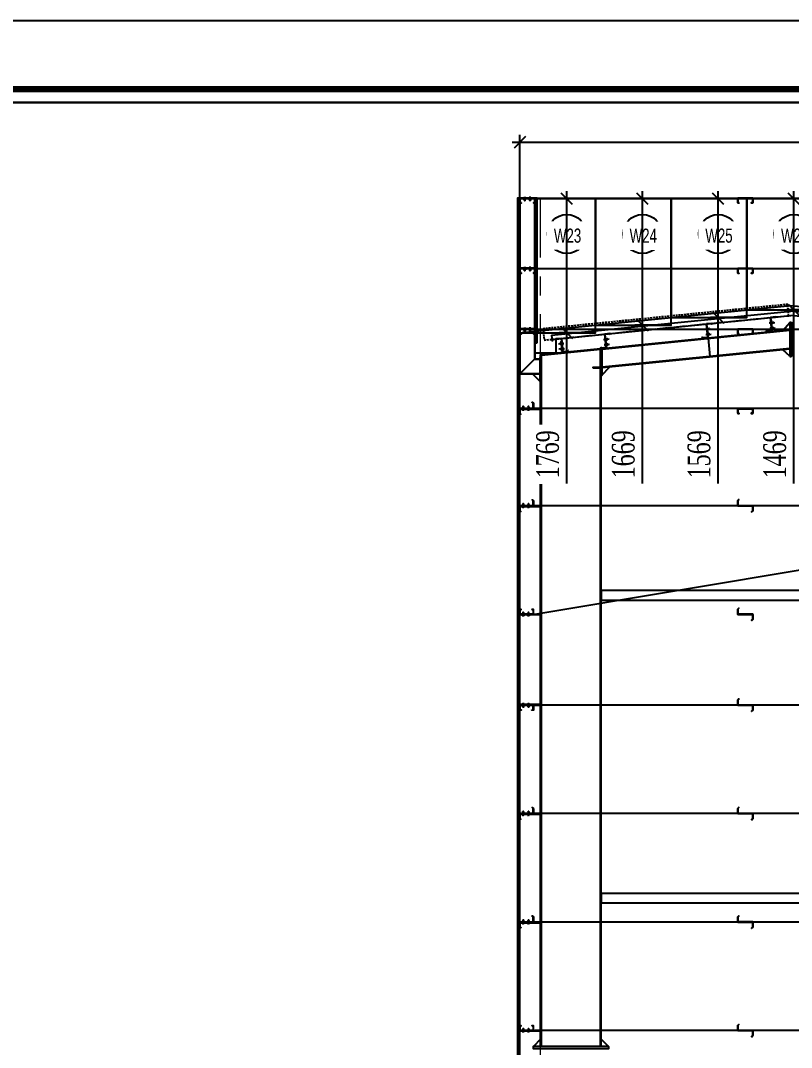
# Model space of a CAD drawing. Header units: inches. Extents: x 315041 to 662841, y -45540 to -35018.
# Drawn here: x 332878.1 to 332980, y -38412.4 to -38276.7 of the extents above; entities that cross this region are included whole.
import ezdxf

# ---------------------------------------------------------------- set-up
doc = ezdxf.new("R2010")
doc.units = ezdxf.units.IN
doc.header["$MEASUREMENT"] = 0
for name, pattern in [('CENTER', [2, 1.25, -0.25, 0.25, -0.25]), ('CENTER2', [28.575, 19.05, -3.175, 3.175, -3.175]), ('HIDDEN', [0.375, 0.25, -0.125])]:
    doc.linetypes.add(name, pattern=pattern)
for name, color, linetype in [('001-TRUC', 252, 'CENTER'), ('2', 2, 'Continuous'), ('251', 251, 'Continuous'), ('2NET-VE', 8, 'Continuous'), ('3', 3, 'Continuous'), ('5', 5, 'Continuous'), ('6', 6, 'Continuous'), ('7', 7, 'Continuous'), ('8', 8, 'Continuous'), ('9', 9, 'Continuous'), ('BAO KHUNG', 31, 'Continuous'), ('DIM', 8, 'Continuous'), ('GIANG', 1, 'Continuous')]:
    doc.layers.add(name, color=color, linetype=linetype)
doc.styles.add('ST1', font='times.ttf', dxfattribs={"width": 0.7})
doc.styles.add('ST1H', font='vnshxh.shx', dxfattribs={"width": 0.7})
doc.dimstyles.new('100', dxfattribs={"dimtxt": 3, "dimasz": 1.5, "dimexe": 1, "dimexo": 0, "dimgap": 1, "dimtad": 1, "dimdec": 0, "dimlfac": 100, "dimzin": 0, "dimdsep": 46, "dimtxsty": 'ST1', "dimblk": 'OBLIQUE', "dimcen": 1, "dimdle": 1, "dimclrd": 8, "dimclre": 8, "dimclrt": 3, "dimadec": 0, "dimazin": 0, "dimtfac": 1, "dimtdec": 0, "dimtix": 1, "dimtmove": 1, "dimatfit": 3, "dimfxl": 0, "dimtfill": 1, "dimtolj": 1, "dimtzin": 0, "dimlwd": -1, "dimlwe": -1, "dimarcsym": 1})

# ---------------------------------------------------------------- blocks, each defined once
blk = doc.blocks.new('A$C75D82031')
at = {"layer": '2', "color": 157, "linetype": 'Continuous'}
blk.add_lwpolyline([(0, 420), (594, 420), (594, 0), (0, 0)], close=True, dxfattribs=at)
at = {"layer": '7', "color": 147, "linetype": 'Continuous'}
blk.add_lwpolyline([(12.33, 57.61), (581.67, 57.61), (581.67, 409.19), (12.33, 409.19)], close=True, dxfattribs=at)
at = {"layer": 'BAO KHUNG', "color": 167, "linetype": 'Continuous', "const_width": 0.871}
blk.add_lwpolyline([(10.59, 9.07), (583.41, 9.07), (583.41, 410.93), (10.59, 410.93)], close=True, dxfattribs=at)
blk = doc.blocks.new('*U235')
at = {"layer": '2NET-VE', "ltscale": 0.5}
for p, q in [((0, 8), (9, 8)), ((23, 7), (23, 7)), ((0, -8), (9, -8)), ((23, -7), (23, -7))]:
    blk.add_line(p, q, dxfattribs=at)
at = {"layer": '7', "linetype": 'Continuous'}
for p, q in [((22, 6), (23, 8)), ((22, -6), (24, 6)), ((23, 8), (24, 6)), ((24, 6), (25, 8)), ((24, -6), (26, 6)), ((25, 8), (26, 6)), ((26, 6), (27, 8)), ((26, -6), (28, 6)), ((27, 8), (28, 6)), ((28, 6), (29, 8)), ((28, -6), (30, 6)), ((29, 8), (30, 6)), ((30, 6), (31, 8)), ((30, -6), (32, 6)), ((30, -6), (32, 6)), ((31, 8), (32, 6)), ((32, 6), (33, 8)), ((32, -6), (34, 6)), ((33, 8), (34, 6)), ((34, 6), (35, 8)), ((34, -6), (35, 6)), ((34, -6), (35, 6)), ((34, -6), (35, 6)), ((35, 8), (35, 6)), ((35, 6), (37, 8)), ((36, -6), (37, 6)), ((37, 8), (37, 6)), ((42, 6), (37, 6)), ((42, 6), (42, -6)), ((22, -6), (23, -8)), ((22, -6), (22, -6)), ((22, -6), (22, -6)), ((23, -8), (24, -6)), ((24, -6), (25, -8)), ((25, -8), (26, -6)), ((26, -6), (27, -8)), ((27, -8), (28, -6)), ((28, -6), (29, -8)), ((29, -8), (30, -6)), ((30, -6), (31, -8)), ((31, -8), (32, -6)), ((32, -6), (33, -8)), ((33, -8), (34, -6)), ((34, -6), (35, -8)), ((35, -8), (36, -6)), ((36, -6), (42, -6))]:
    blk.add_line(p, q, dxfattribs=at)
at = {"layer": '8', "linetype": 'Continuous'}
for p, q in [((-10, 9), (-10, 12)), ((-10, -12), (-10, 12)), ((-1, 15), (-9, 15)), ((-1, 9), (-9, 9)), ((0, 9), (0, 12)), ((0, -12), (0, 12)), ((9, -18), (9, 18)), ((9, 18), (11, 18)), ((11, -18), (11, 18)), ((11, 9), (11, 12)), ((11, -12), (11, 12)), ((12, 15), (21, 15)), ((13, 9), (20, 9)), ((22, 9), (22, 12)), ((22, -12), (22, 12)), ((-10, -9), (-10, -12)), ((-1, -9), (-9, -9)), ((-9, -15), (-1, -15)), ((0, -9), (0, -12)), ((9, -18), (11, -18)), ((11, -9), (11, -12)), ((21, -15), (12, -15)), ((13, -9), (20, -9)), ((22, -9), (22, -12))]:
    blk.add_line(p, q, dxfattribs=at)
at = {"layer": '8', "ltscale": 10}
blk.add_line((-33, 0), (65, 0), dxfattribs=at)
at = {"layer": '8', "linetype": 'Continuous'}
for centre, radius, start, end in [((-5, 12), 5.58, 146.602, 180), ((-6, 12), 4.1, 180, 228.5476), ((-6, 6), 4.1, 131.4524, 180), ((-6, 12), 5.58, 0, 33.398), ((-4, 12), 4.1, 311.4524, 0), ((-4, 6), 4.1, 0, 48.5476), ((17, 12), 5.58, 146.602, 180), ((16, 12), 4.1, 180, 228.5476), ((16, 6), 4.1, 131.4524, 180), ((18, 12), 4.1, 311.4524, 0), ((18, 6), 4.1, 0, 48.5476), ((16, 12), 5.58, 0, 33.398), ((-6, -6), 4.1, 180, 228.5476), ((-6, -12), 4.1, 131.4524, 180), ((-5, -12), 5.58, 180, 213.398), ((-4, -6), 4.1, 311.4524, 0), ((-4, -12), 4.1, 0, 48.5476), ((-6, -12), 5.58, 326.602, 0), ((16, -6), 4.1, 180, 228.5476), ((16, -12), 4.1, 131.4524, 180), ((17, -12), 5.58, 180, 213.398), ((18, -6), 4.1, 311.4524, 0), ((18, -12), 4.1, 0, 48.5476), ((16, -12), 5.58, 326.602, 0)]:
    blk.add_arc(centre, radius, start, end, dxfattribs=at)
blk = doc.blocks.new('*U234')
at = {"layer": '2NET-VE', "ltscale": 0.5}
for p, q in [((0, 8), (9, 8)), ((23, 7), (23, 7)), ((0, -8), (9, -8)), ((23, -7), (23, -7))]:
    blk.add_line(p, q, dxfattribs=at)
at = {"layer": '7', "linetype": 'Continuous'}
for p, q in [((22, 6), (23, 8)), ((22, -6), (24, 6)), ((23, 8), (24, 6)), ((24, 6), (25, 8)), ((24, -6), (26, 6)), ((25, 8), (26, 6)), ((26, 6), (27, 8)), ((26, -6), (28, 6)), ((27, 8), (28, 6)), ((28, 6), (29, 8)), ((28, -6), (30, 6)), ((29, 8), (30, 6)), ((30, 6), (31, 8)), ((30, -6), (32, 6)), ((30, -6), (32, 6)), ((31, 8), (32, 6)), ((32, 6), (33, 8)), ((32, -6), (34, 6)), ((33, 8), (34, 6)), ((34, 6), (35, 8)), ((34, -6), (35, 6)), ((34, -6), (35, 6)), ((34, -6), (35, 6)), ((35, 8), (35, 6)), ((35, 6), (37, 8)), ((36, -6), (37, 6)), ((37, 8), (37, 6)), ((42, 6), (37, 6)), ((42, 6), (42, -6)), ((22, -6), (23, -8)), ((22, -6), (22, -6)), ((22, -6), (22, -6)), ((23, -8), (24, -6)), ((24, -6), (25, -8)), ((25, -8), (26, -6)), ((26, -6), (27, -8)), ((27, -8), (28, -6)), ((28, -6), (29, -8)), ((29, -8), (30, -6)), ((30, -6), (31, -8)), ((31, -8), (32, -6)), ((32, -6), (33, -8)), ((33, -8), (34, -6)), ((34, -6), (35, -8)), ((35, -8), (36, -6)), ((36, -6), (42, -6))]:
    blk.add_line(p, q, dxfattribs=at)
at = {"layer": '8', "linetype": 'Continuous'}
for p, q in [((-10, 9), (-10, 12)), ((-10, -12), (-10, 12)), ((-1, 15), (-9, 15)), ((-1, 9), (-9, 9)), ((0, 9), (0, 12)), ((0, -12), (0, 12)), ((9, -18), (9, 18)), ((9, 18), (11, 18)), ((11, -18), (11, 18)), ((11, 9), (11, 12)), ((11, -12), (11, 12)), ((12, 15), (21, 15)), ((13, 9), (20, 9)), ((22, 9), (22, 12)), ((22, -12), (22, 12)), ((-10, -9), (-10, -12)), ((-1, -9), (-9, -9)), ((-9, -15), (-1, -15)), ((0, -9), (0, -12)), ((9, -18), (11, -18)), ((11, -9), (11, -12)), ((21, -15), (12, -15)), ((13, -9), (20, -9)), ((22, -9), (22, -12))]:
    blk.add_line(p, q, dxfattribs=at)
at = {"layer": '8', "ltscale": 10}
blk.add_line((-33, 0), (65, 0), dxfattribs=at)
at = {"layer": '8', "linetype": 'Continuous'}
for centre, radius, start, end in [((-5, 12), 5.58, 146.602, 180), ((-6, 12), 4.1, 180, 228.5476), ((-6, 6), 4.1, 131.4524, 180), ((-6, 12), 5.58, 0, 33.398), ((-4, 12), 4.1, 311.4524, 0), ((-4, 6), 4.1, 0, 48.5476), ((17, 12), 5.58, 146.602, 180), ((16, 12), 4.1, 180, 228.5476), ((16, 6), 4.1, 131.4524, 180), ((18, 12), 4.1, 311.4524, 0), ((18, 6), 4.1, 0, 48.5476), ((16, 12), 5.58, 0, 33.398), ((-6, -6), 4.1, 180, 228.5476), ((-6, -12), 4.1, 131.4524, 180), ((-5, -12), 5.58, 180, 213.398), ((-4, -6), 4.1, 311.4524, 0), ((-4, -12), 4.1, 0, 48.5476), ((-6, -12), 5.58, 326.602, 0), ((16, -6), 4.1, 180, 228.5476), ((16, -12), 4.1, 131.4524, 180), ((17, -12), 5.58, 180, 213.398), ((18, -6), 4.1, 311.4524, 0), ((18, -12), 4.1, 0, 48.5476), ((16, -12), 5.58, 326.602, 0)]:
    blk.add_arc(centre, radius, start, end, dxfattribs=at)
blk = doc.blocks.new('XM150')
at = {"layer": '2', "ltscale": 0.015}
for p, q in [((69, 180), (1, 180)), ((1, 1), (1, 180)), ((2, 179), (2, 0)), ((2, 179), (68, 179)), ((75, 166), (68, 179)), ((69, 180), (76, 167)), ((76, 167), (75, 166)), ((-74, 13), (-73, 14)), ((-66, 0), (-74, 13)), ((-73, 14), (-65, 1)), ((2, 0), (-66, 0)), ((-65, 1), (1, 1))]:
    blk.add_line(p, q, dxfattribs=at)
at = {"layer": '5'}
blk.add_lwpolyline([(8, -10), (8, 140), (2, 140), (2, -10), (8, -10)], close=True, dxfattribs=at)
at = {"layer": 'GIANG', "xscale": 0.7499999999999999, "yscale": 0.7499999999999999, "zscale": 0.7499999999999999}
for name, p in [('*U235', (1, 110)), ('*U234', (1, 40))]:
    blk.add_blockref(name, p, dxfattribs=at)
blk = doc.blocks.new('*U958')
at = {"layer": '2', "xscale": 0.008333333333333337, "yscale": 0.008333333333333337, "zscale": 0.008333333333333337, "rotation": 8.530765610063296}
blk.add_blockref('XM150', (0.12, -0.7), dxfattribs=at)
blk = doc.blocks.new('*U959')
at = {"layer": '2', "color": 0, "linetype": 'ByBlock', "lineweight": -2, "transparency": 16777216}
blk.add_blockref('*U958', (0, 0), dxfattribs=at)
blk = doc.blocks.new('*U132')
at = {"layer": '251'}
h = blk.add_hatch(color=256, dxfattribs=at)
h.paths.add_polyline_path([(-0.053, -0.04), (-0.053, -0.043, -0.192582), (-0.048, -0.029, -0.192582), (-0.053, -0.014)])
h.paths.add_polyline_path([(-0.053, 0.014, -0.192582), (-0.048, 0.029, -0.192582), (-0.053, 0.043)])
h = blk.add_hatch(color=256, dxfattribs=at)
h.paths.add_polyline_path([(0.056, -0.04), (0.056, -0.043, -0.192582), (0.062, -0.029, -0.192582), (0.056, -0.014)])
h.paths.add_polyline_path([(0.056, 0.014, -0.192582), (0.062, 0.029, -0.192582), (0.056, 0.043)])
at = {"layer": '5', "linetype": 'CENTER2', "ltscale": 0.2}
blk.add_line((-0.077, 0), (0.194, 0), dxfattribs=at)
at = {"layer": '8'}
for p, q in [((-0.053, 0.04), (-0.053, -0.04)), ((-0.048, 0.058), (-0.006, 0.058)), ((-0.048, 0.029), (-0.006, 0.029)), ((0, 0.043), (0, -0.043)), ((0.044, 0.033), (0, 0.033)), ((0.044, -0.066), (0.044, 0.066)), ((0.044, 0.066), (0.056, 0.066)), ((0.056, -0.066), (0.056, 0.066)), ((0.056, 0.04), (0.056, -0.04)), ((0.062, 0.058), (0.103, 0.058)), ((0.062, 0.029), (0.103, 0.029)), ((0.109, 0.043), (0.109, -0.043)), ((0.117, 0.033), (0.109, 0.033)), ((0.121, 0.027), (0.117, 0.033)), ((0.117, 0.033), (0.117, -0.017)), ((0.117, -0.017), (0.121, 0.027)), ((0.127, 0.033), (0.121, 0.027)), ((0.131, 0.027), (0.127, 0.033)), ((0.164, 0.03), (0.161, 0.027)), ((0.169, 0.027), (0.164, 0.03)), ((0.166, -0.027), (0.167, 0)), ((0.169, 0), (0.167, 0)), ((0.167, 0), (0.169, 0)), ((0.169, 0.027), (0.169, -0.027)), ((-0.048, -0.029), (-0.006, -0.029)), ((-0.048, -0.029), (-0.006, -0.029)), ((-0.048, -0.058), (-0.006, -0.058)), ((0.044, -0.033), (0, -0.033)), ((0.044, -0.066), (0.056, -0.066)), ((0.062, -0.029), (0.103, -0.029)), ((0.062, -0.029), (0.103, -0.029)), ((0.062, -0.058), (0.103, -0.058)), ((0.12, -0.033), (0.109, -0.033)), ((0.126, -0.027), (0.12, -0.033)), ((0.16, -0.033), (0.156, -0.027)), ((0.166, -0.027), (0.16, -0.033)), ((0.166, -0.027), (0.169, -0.027))]:
    blk.add_line(p, q, dxfattribs=at)
for points in [[(0.136, -0.027), (0.13, -0.033), (0.126, -0.027), (0.131, 0.027), (0.137, 0.033), (0.141, 0.027)], [(0.146, -0.027), (0.14, -0.033), (0.136, -0.027), (0.141, 0.027), (0.147, 0.033), (0.151, 0.027)], [(0.156, -0.027), (0.15, -0.033), (0.146, -0.027), (0.151, 0.027), (0.157, 0.033), (0.161, 0.027)]]:
    blk.add_lwpolyline(points, close=True, dxfattribs=at)
for centre, start, end in [((-0.032, 0.043), 136.39718, 223.60282), ((-0.032, 0.014), 136.39718, 180), ((-0.021, 0.043), 316.39718, 43.60282), ((-0.021, 0.014), 0, 43.60282), ((0.077, 0.043), 136.39718, 223.60282), ((0.077, 0.014), 136.39718, 180), ((0.088, 0.043), 316.39718, 43.60282), ((0.088, 0.014), 0, 43.60282), ((-0.032, -0.014), 180, 223.60282), ((-0.032, -0.043), 136.39718, 223.60282), ((-0.021, -0.014), 316.39718, 0), ((-0.021, -0.043), 316.39718, 43.60282), ((0.077, -0.014), 180, 223.60282), ((0.077, -0.043), 136.39718, 223.60282), ((0.088, -0.014), 316.39718, 0), ((0.088, -0.043), 316.39718, 43.60282)]:
    blk.add_arc(centre, 0.0209, start, end, dxfattribs=at)
blk = doc.blocks.new('*U960')
at = {"layer": '2', "xscale": 0.008333333333333335, "yscale": 0.008333333333333335, "zscale": 0.008333333333333335, "rotation": 5.710593137616317}
blk.add_blockref('XM150', (0.08, -0.7), dxfattribs=at)
blk = doc.blocks.new('*U961')
at = {"layer": 'DIM', "color": 0, "linetype": 'ByBlock', "lineweight": -2, "transparency": 16777216}
for p in [(0, 0), (-11.19, -1.12)]:
    blk.add_blockref('*U960', p, dxfattribs=at)
blk = doc.blocks.new('A$C6A7930B6')
at = {"layer": '2'}
h = blk.add_hatch(dxfattribs=at)
h.set_pattern_fill('ANSI31', color=256, scale=0.125, angle=-90, style=0)
h.set_pattern_definition([(315, (3303.04439, 11524.56439), (0.011048543456, 0.011048543456), [])])
h.paths.add_polyline_path([(1.5, 1.19), (1.5, 0.62), (0.02, 0.62), (0.02, 0.12), (0.13, 0.01), (0.12, 0), (0, 0.12), (0, 0.63), (1.48, 0.63), (1.48, 1.18), (1.37, 1.29), (1.38, 1.3)])
at = {"layer": '251'}
h = blk.add_hatch(color=256, dxfattribs=at)
h.paths.add_polyline_path([(0.31, 0.67), (0.31, 0.67, 0.192582), (0.33, 0.68, 0.192582), (0.35, 0.67)])
h.paths.add_polyline_path([(0.4, 0.67, 0.192582), (0.42, 0.68, 0.192582), (0.44, 0.67)])
h = blk.add_hatch(color=256, dxfattribs=at)
h.paths.add_polyline_path([(0.31, 0.45), (0.31, 0.45, 0.192582), (0.33, 0.46, 0.192582), (0.35, 0.45)])
h.paths.add_polyline_path([(0.4, 0.45, 0.192582), (0.42, 0.46, 0.192582), (0.44, 0.45)])
h = blk.add_hatch(color=256, dxfattribs=at)
h.paths.add_polyline_path([(0.9, 0.67), (0.89, 0.67, 0.192582), (0.92, 0.68, 0.192582), (0.94, 0.67)])
h.paths.add_polyline_path([(0.98, 0.67, 0.192582), (1, 0.68, 0.192582), (1.02, 0.67)])
h = blk.add_hatch(color=256, dxfattribs=at)
h.paths.add_polyline_path([(0.9, 0.45), (0.89, 0.45, 0.192582), (0.92, 0.46, 0.192582), (0.94, 0.45)])
h.paths.add_polyline_path([(0.98, 0.45, 0.192582), (1, 0.46, 0.192582), (1.02, 0.45)])
at = {"layer": '9', "linetype": 'Continuous'}
h = blk.add_hatch(dxfattribs=at)
h.set_pattern_fill('ANSI31', color=250, scale=0.25, angle=-90, style=0)
h.set_pattern_definition([(315, (3302.900187, 11527.014995), (0.02209708691, 0.02209708691), [])])
h.paths.add_polyline_path([(2.29, 0.55), (2.29, 0.62), (0.13, 0.62), (0.13, 0.55)])
at = {"layer": '2'}
blk.add_lwpolyline([(1.5, 1.19), (1.5, 0.62), (0.02, 0.62), (0.02, 0.12), (0.13, 0.01), (0.12, 0), (0, 0.12), (0, 0.63), (1.48, 0.63), (1.48, 1.18), (1.37, 1.29), (1.38, 1.3)], close=True, dxfattribs=at)
at = {"layer": '5', "linetype": 'CENTER2', "ltscale": 0.2}
for p, q in [((0.38, 0.44), (0.38, 0.86)), ((0.96, 0.44), (0.96, 0.86))]:
    blk.add_line(p, q, dxfattribs=at)
at = {"layer": '6'}
blk.add_lwpolyline([(2.29, 0.55), (2.29, 0.62), (0.13, 0.62), (0.13, 0.55), (2.29, 0.55)], dxfattribs=at)
at = {"layer": '8'}
for p, q in [((0.29, 0.68), (0.29, 0.74)), ((0.29, 0.46), (0.29, 0.53)), ((0.44, 0.75), (0.31, 0.75)), ((0.44, 0.67), (0.31, 0.67)), ((0.44, 0.55), (0.31, 0.55)), ((0.44, 0.53), (0.31, 0.53)), ((0.44, 0.45), (0.31, 0.45)), ((0.34, 0.83), (0.33, 0.82)), ((0.33, 0.82), (0.34, 0.82)), ((0.34, 0.77), (0.33, 0.76)), ((0.33, 0.76), (0.33, 0.75)), ((0.33, 0.68), (0.33, 0.74)), ((0.33, 0.68), (0.33, 0.74)), ((0.33, 0.63), (0.33, 0.55)), ((0.33, 0.46), (0.33, 0.53)), ((0.33, 0.46), (0.33, 0.53)), ((0.42, 0.84), (0.34, 0.84)), ((0.34, 0.83), (0.34, 0.84)), ((0.34, 0.83), (0.38, 0.83)), ((0.35, 0.76), (0.42, 0.77)), ((0.43, 0.76), (0.35, 0.76)), ((0.38, 0.84), (0.38, 0.83)), ((0.38, 0.83), (0.38, 0.84)), ((0.42, 0.84), (0.42, 0.83)), ((0.42, 0.83), (0.42, 0.83)), ((0.42, 0.78), (0.43, 0.77)), ((0.42, 0.77), (0.43, 0.76)), ((0.43, 0.77), (0.42, 0.77)), ((0.42, 0.68), (0.42, 0.74)), ((0.42, 0.46), (0.42, 0.53)), ((0.43, 0.76), (0.43, 0.75)), ((0.43, 0.63), (0.43, 0.55)), ((0.46, 0.68), (0.46, 0.74)), ((0.46, 0.46), (0.46, 0.53)), ((0.87, 0.68), (0.87, 0.74)), ((0.87, 0.46), (0.87, 0.53)), ((1.02, 0.75), (0.89, 0.75)), ((1.02, 0.53), (0.89, 0.53)), ((1.02, 0.67), (0.9, 0.67)), ((1.02, 0.55), (0.9, 0.55)), ((1.02, 0.45), (0.9, 0.45)), ((0.92, 0.83), (0.91, 0.82)), ((0.91, 0.82), (0.92, 0.82)), ((0.92, 0.77), (0.91, 0.76)), ((0.91, 0.76), (0.91, 0.75)), ((0.91, 0.63), (0.91, 0.55)), ((1, 0.84), (0.92, 0.84)), ((0.92, 0.83), (0.92, 0.84)), ((0.92, 0.83), (0.96, 0.83)), ((0.92, 0.68), (0.92, 0.74)), ((0.92, 0.68), (0.92, 0.74)), ((0.92, 0.46), (0.92, 0.53)), ((0.92, 0.46), (0.92, 0.53)), ((0.93, 0.76), (1, 0.77)), ((1.01, 0.76), (0.93, 0.76)), ((0.96, 0.84), (0.96, 0.83)), ((0.96, 0.83), (0.96, 0.84)), ((1, 0.84), (1, 0.83)), ((1, 0.83), (1, 0.83)), ((1, 0.78), (1.01, 0.77)), ((1, 0.77), (1.01, 0.76)), ((1.01, 0.77), (1, 0.77)), ((1, 0.68), (1, 0.74)), ((1, 0.46), (1, 0.53)), ((1.01, 0.76), (1.01, 0.75)), ((1.01, 0.63), (1.01, 0.55)), ((1.05, 0.68), (1.05, 0.74)), ((1.05, 0.46), (1.05, 0.53))]:
    blk.add_line(p, q, dxfattribs=at)
for points in [[(0.28, 0.65), (0.28, 0.67), (0.47, 0.67), (0.47, 0.65)], [(0.28, 0.53), (0.28, 0.55), (0.47, 0.55), (0.47, 0.53)], [(0.34, 0.82), (0.33, 0.81), (0.34, 0.8), (0.42, 0.81), (0.43, 0.82), (0.42, 0.83)], [(0.34, 0.8), (0.33, 0.79), (0.34, 0.79), (0.42, 0.8), (0.43, 0.8), (0.42, 0.81)], [(0.34, 0.79), (0.33, 0.78), (0.34, 0.77), (0.42, 0.78), (0.43, 0.79), (0.42, 0.8)], [(0.86, 0.65), (0.86, 0.67), (1.06, 0.67), (1.06, 0.65)], [(0.86, 0.53), (0.86, 0.55), (1.06, 0.55), (1.06, 0.53)], [(0.92, 0.82), (0.91, 0.81), (0.92, 0.8), (1, 0.81), (1.01, 0.82), (1, 0.83)], [(0.92, 0.8), (0.91, 0.79), (0.92, 0.79), (1, 0.8), (1.01, 0.8), (1, 0.81)], [(0.92, 0.79), (0.91, 0.78), (0.92, 0.77), (1, 0.78), (1.01, 0.79), (1, 0.8)]]:
    blk.add_lwpolyline(points, close=True, dxfattribs=at)
for centre, start, end in [((0.31, 0.72), 46.3972, 133.6028), ((0.31, 0.7), 226.3972, 313.6028), ((0.31, 0.5), 46.3972, 133.6028), ((0.31, 0.49), 226.3972, 313.6028), ((0.35, 0.72), 90, 133.6028), ((0.35, 0.7), 226.3972, 270), ((0.35, 0.5), 90, 133.6028), ((0.35, 0.49), 226.3972, 270), ((0.4, 0.72), 46.3972, 90), ((0.4, 0.7), 270, 313.6028), ((0.4, 0.5), 46.3972, 90), ((0.4, 0.49), 270, 313.6028), ((0.44, 0.72), 46.3972, 133.6028), ((0.44, 0.7), 226.3972, 313.6028), ((0.44, 0.5), 46.3972, 133.6028), ((0.44, 0.49), 226.3972, 313.6028), ((0.89, 0.72), 46.3972, 133.6028), ((0.89, 0.7), 226.3972, 313.6028), ((0.89, 0.5), 46.3972, 133.6028), ((0.89, 0.49), 226.3972, 313.6028), ((0.94, 0.72), 90, 133.6028), ((0.94, 0.7), 226.3972, 270), ((0.94, 0.5), 90, 133.6028), ((0.94, 0.49), 226.3972, 270), ((0.98, 0.72), 46.3972, 90), ((0.98, 0.7), 270, 313.6028), ((0.98, 0.5), 46.3972, 90), ((0.98, 0.49), 270, 313.6028), ((1.02, 0.72), 46.3972, 133.6028), ((1.02, 0.7), 226.3972, 313.6028), ((1.02, 0.5), 46.3972, 133.6028), ((1.02, 0.49), 226.3972, 313.6028)]:
    blk.add_arc(centre, 0.0314, start, end, dxfattribs=at)
blk = doc.blocks.new('*U148')
at = {"layer": '251'}
h = blk.add_hatch(color=256, dxfattribs=at)
h.paths.add_polyline_path([(-0.053, -0.04), (-0.053, -0.043, -0.192582), (-0.048, -0.029, -0.192582), (-0.053, -0.014)])
h.paths.add_polyline_path([(-0.053, 0.014, -0.192582), (-0.048, 0.029, -0.192582), (-0.053, 0.043)])
h = blk.add_hatch(color=256, dxfattribs=at)
h.paths.add_polyline_path([(0.067, -0.04), (0.067, -0.043, -0.192582), (0.073, -0.029, -0.192582), (0.067, -0.014)])
h.paths.add_polyline_path([(0.067, 0.014, -0.192582), (0.073, 0.029, -0.192582), (0.067, 0.043)])
at = {"layer": '5', "linetype": 'CENTER2', "ltscale": 0.2}
blk.add_line((-0.077, 0), (0.206, 0), dxfattribs=at)
at = {"layer": '8'}
for p, q in [((-0.053, 0.04), (-0.053, -0.04)), ((-0.048, 0.058), (-0.006, 0.058)), ((-0.048, 0.029), (-0.006, 0.029)), ((0, 0.043), (0, -0.043)), ((0.056, 0.033), (0, 0.033)), ((0.056, -0.066), (0.056, 0.066)), ((0.056, 0.066), (0.067, 0.066)), ((0.067, -0.066), (0.067, 0.066)), ((0.067, 0.04), (0.067, -0.04)), ((0.073, 0.058), (0.115, 0.058)), ((0.073, 0.029), (0.115, 0.029)), ((0.12, 0.043), (0.12, -0.043)), ((0.128, 0.033), (0.12, 0.033)), ((0.132, 0.027), (0.128, 0.033)), ((0.128, 0.033), (0.128, -0.017)), ((0.128, -0.017), (0.132, 0.027)), ((0.138, 0.033), (0.132, 0.027)), ((0.142, 0.027), (0.138, 0.033)), ((0.175, 0.03), (0.172, 0.027)), ((0.18, 0.027), (0.175, 0.03)), ((0.177, -0.027), (0.178, 0)), ((0.18, 0), (0.178, 0)), ((0.178, 0), (0.18, 0)), ((0.18, 0.027), (0.18, -0.027)), ((-0.048, -0.029), (-0.006, -0.029)), ((-0.048, -0.029), (-0.006, -0.029)), ((-0.048, -0.058), (-0.006, -0.058)), ((0.056, -0.033), (0, -0.033)), ((0.056, -0.066), (0.067, -0.066)), ((0.073, -0.029), (0.115, -0.029)), ((0.073, -0.029), (0.115, -0.029)), ((0.073, -0.058), (0.115, -0.058)), ((0.131, -0.033), (0.12, -0.033)), ((0.137, -0.027), (0.131, -0.033)), ((0.171, -0.033), (0.167, -0.027)), ((0.177, -0.027), (0.171, -0.033)), ((0.177, -0.027), (0.18, -0.027))]:
    blk.add_line(p, q, dxfattribs=at)
for points in [[(0.147, -0.027), (0.141, -0.033), (0.137, -0.027), (0.142, 0.027), (0.148, 0.033), (0.152, 0.027)], [(0.157, -0.027), (0.151, -0.033), (0.147, -0.027), (0.152, 0.027), (0.158, 0.033), (0.162, 0.027)], [(0.167, -0.027), (0.161, -0.033), (0.157, -0.027), (0.162, 0.027), (0.168, 0.033), (0.172, 0.027)]]:
    blk.add_lwpolyline(points, close=True, dxfattribs=at)
for centre, start, end in [((-0.032, 0.043), 136.39718, 223.60282), ((-0.032, 0.014), 136.39718, 180), ((-0.021, 0.043), 316.39718, 43.60282), ((-0.021, 0.014), 0, 43.60282), ((0.088, 0.043), 136.39718, 223.60282), ((0.088, 0.014), 136.39718, 180), ((0.099, 0.043), 316.39718, 43.60282), ((0.099, 0.014), 0, 43.60282), ((-0.032, -0.014), 180, 223.60282), ((-0.032, -0.043), 136.39718, 223.60282), ((-0.021, -0.014), 316.39718, 0), ((-0.021, -0.043), 316.39718, 43.60282), ((0.088, -0.014), 180, 223.60282), ((0.088, -0.043), 136.39718, 223.60282), ((0.099, -0.014), 316.39718, 0), ((0.099, -0.043), 316.39718, 43.60282)]:
    blk.add_arc(centre, 0.0209, start, end, dxfattribs=at)
blk = doc.blocks.new('*U149')
at = {"layer": '251'}
h = blk.add_hatch(color=256, dxfattribs=at)
h.paths.add_polyline_path([(-0.053, -0.04), (-0.053, -0.043, -0.192582), (-0.048, -0.029, -0.192582), (-0.053, -0.014)])
h.paths.add_polyline_path([(-0.053, 0.014, -0.192582), (-0.048, 0.029, -0.192582), (-0.053, 0.043)])
h = blk.add_hatch(color=256, dxfattribs=at)
h.paths.add_polyline_path([(0.067, -0.04), (0.067, -0.043, -0.192582), (0.073, -0.029, -0.192582), (0.067, -0.014)])
h.paths.add_polyline_path([(0.067, 0.014, -0.192582), (0.073, 0.029, -0.192582), (0.067, 0.043)])
at = {"layer": '5', "linetype": 'CENTER2', "ltscale": 0.2}
blk.add_line((-0.077, 0), (0.206, 0), dxfattribs=at)
at = {"layer": '8'}
for p, q in [((-0.053, 0.04), (-0.053, -0.04)), ((-0.048, 0.058), (-0.006, 0.058)), ((-0.048, 0.029), (-0.006, 0.029)), ((0, 0.043), (0, -0.043)), ((0.056, 0.033), (0, 0.033)), ((0.056, -0.066), (0.056, 0.066)), ((0.056, 0.066), (0.067, 0.066)), ((0.067, -0.066), (0.067, 0.066)), ((0.067, 0.04), (0.067, -0.04)), ((0.073, 0.058), (0.115, 0.058)), ((0.073, 0.029), (0.115, 0.029)), ((0.12, 0.043), (0.12, -0.043)), ((0.128, 0.033), (0.12, 0.033)), ((0.132, 0.027), (0.128, 0.033)), ((0.128, 0.033), (0.128, -0.017)), ((0.128, -0.017), (0.132, 0.027)), ((0.138, 0.033), (0.132, 0.027)), ((0.142, 0.027), (0.138, 0.033)), ((0.175, 0.03), (0.172, 0.027)), ((0.18, 0.027), (0.175, 0.03)), ((0.177, -0.027), (0.178, 0)), ((0.18, 0), (0.178, 0)), ((0.178, 0), (0.18, 0)), ((0.18, 0.027), (0.18, -0.027)), ((-0.048, -0.029), (-0.006, -0.029)), ((-0.048, -0.029), (-0.006, -0.029)), ((-0.048, -0.058), (-0.006, -0.058)), ((0.056, -0.033), (0, -0.033)), ((0.056, -0.066), (0.067, -0.066)), ((0.073, -0.029), (0.115, -0.029)), ((0.073, -0.029), (0.115, -0.029)), ((0.073, -0.058), (0.115, -0.058)), ((0.131, -0.033), (0.12, -0.033)), ((0.137, -0.027), (0.131, -0.033)), ((0.171, -0.033), (0.167, -0.027)), ((0.177, -0.027), (0.171, -0.033)), ((0.177, -0.027), (0.18, -0.027))]:
    blk.add_line(p, q, dxfattribs=at)
for points in [[(0.147, -0.027), (0.141, -0.033), (0.137, -0.027), (0.142, 0.027), (0.148, 0.033), (0.152, 0.027)], [(0.157, -0.027), (0.151, -0.033), (0.147, -0.027), (0.152, 0.027), (0.158, 0.033), (0.162, 0.027)], [(0.167, -0.027), (0.161, -0.033), (0.157, -0.027), (0.162, 0.027), (0.168, 0.033), (0.172, 0.027)]]:
    blk.add_lwpolyline(points, close=True, dxfattribs=at)
for centre, start, end in [((-0.032, 0.043), 136.39718, 223.60282), ((-0.032, 0.014), 136.39718, 180), ((-0.021, 0.043), 316.39718, 43.60282), ((-0.021, 0.014), 0, 43.60282), ((0.088, 0.043), 136.39718, 223.60282), ((0.088, 0.014), 136.39718, 180), ((0.099, 0.043), 316.39718, 43.60282), ((0.099, 0.014), 0, 43.60282), ((-0.032, -0.014), 180, 223.60282), ((-0.032, -0.043), 136.39718, 223.60282), ((-0.021, -0.014), 316.39718, 0), ((-0.021, -0.043), 316.39718, 43.60282), ((0.088, -0.014), 180, 223.60282), ((0.088, -0.043), 136.39718, 223.60282), ((0.099, -0.014), 316.39718, 0), ((0.099, -0.043), 316.39718, 43.60282)]:
    blk.add_arc(centre, 0.0209, start, end, dxfattribs=at)
blk = doc.blocks.new('A$C174458B3')
at = {"layer": '2'}
blk.add_lwpolyline([(1.33, 0.02), (1.48, 0.02), (1.48, 0.52), (0.02, 0.52), (0.02, 0.02), (0.17, 0.02), (0.17, 0), (0, 0), (0, 0.54), (1.5, 0.54), (1.5, 0), (1.33, 0), (1.33, 0.02)], dxfattribs=at)
at = {"layer": '5'}
blk.add_lwpolyline([(2.29, 0.54), (2.29, 0.61), (0.13, 0.61), (0.13, 0.54), (2.29, 0.54)], dxfattribs=at)
at = {"layer": '251', "color": 147, "xscale": 1.5, "yscale": 1.5, "zscale": 1.5, "rotation": 270}
for name, p in [('*U149', (0.38, 0.61)), ('*U148', (0.96, 0.61))]:
    blk.add_blockref(name, p, dxfattribs=at)
blk = doc.blocks.new('_Oblique')
at = {"color": 0, "linetype": 'ByBlock', "lineweight": -2}
blk.add_line((-0.5, -0.5), (0.5, 0.5), dxfattribs=at)
blk = doc.blocks.new('*D1045')
at = {"color": 8, "linetype": 'Continuous', "transparency": 16777216}
for p, q in [((332944.09, -38300.28), (332944.09, -38291.81)), ((333114.09, -38300.28), (333114.09, -38291.81)), ((332943.09, -38292.81), (333115.09, -38292.81))]:
    blk.add_line(p, q, dxfattribs=at)
at = {"layer": 'Defpoints', "color": 0, "transparency": 16777216}
for p in [(333114.09, -38292.81), (332944.09, -38300.28), (333114.09, -38300.28)]:
    blk.add_point(p, dxfattribs=at)
at = {"color": 8, "transparency": 16777216, "xscale": 1.5, "yscale": 1.5, "zscale": 1.5, "rotation": 180}
blk.add_blockref('_Oblique', (332944.09, -38292.81), dxfattribs=at)
at = {"color": 8, "transparency": 16777216, "xscale": 1.5, "yscale": 1.5, "zscale": 1.5}
blk.add_blockref('_Oblique', (333114.09, -38292.81), dxfattribs=at)
at = {"color": 3, "transparency": 16777216, "insert": (333029.09, -38290.28), "char_height": 3, "attachment_point": 5, "style": 'ST1', "bg_fill": 3, "box_fill_scale": 1.25, "bg_fill_color": 256, "bg_fill_true_color": 13158600, "bg_fill_transparency": 0}
blk.add_mtext('\\A1;17000', dxfattribs=at)
blk = doc.blocks.new('*D1103')
at = {"color": 8, "linetype": 'Continuous', "transparency": 16777216}
for p, q in [((332954.09, -38300.28), (332949.31, -38300.28)), ((332950.31, -38318.96), (332950.31, -38299.28)), ((332954.09, -38317.96), (332949.31, -38317.96)), ((332950.31, -38337.88), (332950.31, -38317.96))]:
    blk.add_line(p, q, dxfattribs=at)
at = {"layer": 'Defpoints', "color": 0, "transparency": 16777216}
for p in [(332950.31, -38300.28), (332954.09, -38300.28), (332954.09, -38317.96)]:
    blk.add_point(p, dxfattribs=at)
at = {"color": 8, "transparency": 16777216, "xscale": 1.5, "yscale": 1.5, "zscale": 1.5}
for p, rotation in [((332950.31, -38300.28), 90), ((332950.31, -38317.96), 270)]:
    blk.add_blockref('_Oblique', p, dxfattribs=dict(at, rotation=rotation))
at = {"color": 3, "transparency": 16777216, "insert": (332947.78, -38334.03), "char_height": 3, "attachment_point": 5, "rotation": 90, "style": 'ST1', "bg_fill": 3, "box_fill_scale": 1.25, "bg_fill_color": 256, "bg_fill_true_color": 13158600, "bg_fill_transparency": 1019152}
blk.add_mtext('\\A1;1769', dxfattribs=at)
blk = doc.blocks.new('*D1104')
at = {"color": 8, "linetype": 'Continuous', "transparency": 16777216}
for p, q in [((332964.09, -38300.28), (332959.31, -38300.28)), ((332960.31, -38317.96), (332960.31, -38299.28)), ((332964.09, -38316.96), (332959.31, -38316.96)), ((332960.31, -38337.88), (332960.31, -38316.96))]:
    blk.add_line(p, q, dxfattribs=at)
at = {"layer": 'Defpoints', "color": 0, "transparency": 16777216}
for p in [(332960.31, -38300.28), (332964.09, -38300.28), (332964.09, -38316.96)]:
    blk.add_point(p, dxfattribs=at)
at = {"color": 8, "transparency": 16777216, "xscale": 1.5, "yscale": 1.5, "zscale": 1.5}
for p, rotation in [((332960.31, -38300.28), 90), ((332960.31, -38316.96), 270)]:
    blk.add_blockref('_Oblique', p, dxfattribs=dict(at, rotation=rotation))
at = {"color": 3, "transparency": 16777216, "insert": (332957.78, -38334.03), "char_height": 3, "attachment_point": 5, "rotation": 90, "style": 'ST1', "bg_fill": 3, "box_fill_scale": 1.25, "bg_fill_color": 256, "bg_fill_true_color": 13158600, "bg_fill_transparency": 1019152}
blk.add_mtext('\\A1;1669', dxfattribs=at)
blk = doc.blocks.new('*D1105')
at = {"color": 8, "linetype": 'Continuous', "transparency": 16777216}
for p, q in [((332974.09, -38300.28), (332969.31, -38300.28)), ((332970.31, -38316.96), (332970.31, -38299.28)), ((332974.09, -38315.96), (332969.31, -38315.96)), ((332970.31, -38337.88), (332970.31, -38315.96))]:
    blk.add_line(p, q, dxfattribs=at)
at = {"layer": 'Defpoints', "color": 0, "transparency": 16777216}
for p in [(332970.31, -38300.28), (332974.09, -38300.28), (332974.09, -38315.96)]:
    blk.add_point(p, dxfattribs=at)
at = {"color": 8, "transparency": 16777216, "xscale": 1.5, "yscale": 1.5, "zscale": 1.5}
for p, rotation in [((332970.31, -38300.28), 90), ((332970.31, -38315.96), 270)]:
    blk.add_blockref('_Oblique', p, dxfattribs=dict(at, rotation=rotation))
at = {"color": 3, "transparency": 16777216, "insert": (332967.78, -38334.03), "char_height": 3, "attachment_point": 5, "rotation": 90, "style": 'ST1', "bg_fill": 3, "box_fill_scale": 1.25, "bg_fill_color": 256, "bg_fill_true_color": 13158600, "bg_fill_transparency": 1019152}
blk.add_mtext('\\A1;1569', dxfattribs=at)
blk = doc.blocks.new('*D1106')
at = {"color": 8, "linetype": 'Continuous', "transparency": 16777216}
for p, q in [((332984.09, -38300.28), (332979.31, -38300.28)), ((332980.31, -38315.96), (332980.31, -38299.28)), ((332984.09, -38314.96), (332979.31, -38314.96)), ((332980.31, -38337.88), (332980.31, -38314.96))]:
    blk.add_line(p, q, dxfattribs=at)
at = {"layer": 'Defpoints', "color": 0, "transparency": 16777216}
for p in [(332980.31, -38300.28), (332984.09, -38300.28), (332984.09, -38314.96)]:
    blk.add_point(p, dxfattribs=at)
at = {"color": 8, "transparency": 16777216, "xscale": 1.5, "yscale": 1.5, "zscale": 1.5}
for p, rotation in [((332980.31, -38300.28), 90), ((332980.31, -38314.96), 270)]:
    blk.add_blockref('_Oblique', p, dxfattribs=dict(at, rotation=rotation))
at = {"color": 3, "transparency": 16777216, "insert": (332977.78, -38334.03), "char_height": 3, "attachment_point": 5, "rotation": 90, "style": 'ST1', "bg_fill": 3, "box_fill_scale": 1.25, "bg_fill_color": 256, "bg_fill_true_color": 13158600, "bg_fill_transparency": 0}
blk.add_mtext('\\A1;1469', dxfattribs=at)

msp = doc.modelspace()

# ---------------------------------------------------------------- hatches: boundary and pattern name
at = {"layer": '2'}
h = msp.add_hatch(dxfattribs=at)
h.set_pattern_fill('ANSI31', color=9, scale=0.15, angle=90, style=0)
h.set_pattern_definition([(135, (329006.24978, -52170.230327), (-0.013258252147, -0.013258252147), [])])
h.paths.add_polyline_path([(332972.8804, -38340.1616), (332972.8804, -38340.8416), (332974.8614, -38340.8416), (332974.8614, -38341.4947), (332974.7256, -38341.6306), (332974.739, -38341.644), (332974.8804, -38341.5026), (332974.8804, -38340.8226), (332972.8994, -38340.8226), (332972.8994, -38340.1695), (332973.0353, -38340.0336), (332973.0218, -38340.0202)])
h = msp.add_hatch(dxfattribs=at)
h.set_pattern_fill('ANSI31', color=9, scale=0.15, angle=90, style=0)
h.set_pattern_definition([(135, (329006.24978, -52184.56366), (-0.013258252147, -0.013258252147), [])])
h.paths.add_polyline_path([(332972.8804, -38354.4949), (332972.8804, -38355.1749), (332974.8614, -38355.1749), (332974.8614, -38355.8281), (332974.7256, -38355.9639), (332974.739, -38355.9773), (332974.8804, -38355.8359), (332974.8804, -38355.1559), (332972.8994, -38355.1559), (332972.8994, -38354.5028), (332973.0353, -38354.3669), (332973.0218, -38354.3535)])
h = msp.add_hatch(dxfattribs=at)
h.set_pattern_fill('ANSI31', color=9, scale=0.15, angle=90, style=0)
h.set_pattern_definition([(135, (329006.24978, -52196.56366), (-0.013258252147, -0.013258252147), [])])
h.paths.add_polyline_path([(332972.8804, -38366.4949), (332972.8804, -38367.1749), (332974.8614, -38367.1749), (332974.8614, -38367.8281), (332974.7256, -38367.9639), (332974.739, -38367.9773), (332974.8804, -38367.8359), (332974.8804, -38367.1559), (332972.8994, -38367.1559), (332972.8994, -38366.5028), (332973.0353, -38366.3669), (332973.0218, -38366.3535)])
h = msp.add_hatch(dxfattribs=at)
h.set_pattern_fill('ANSI31', color=9, scale=0.15, angle=90, style=0)
h.set_pattern_definition([(135, (329006.24978, -52210.896993), (-0.013258252147, -0.013258252147), [])])
h.paths.add_polyline_path([(332972.8804, -38380.8283), (332972.8804, -38381.5083), (332974.8614, -38381.5083), (332974.8614, -38382.1614), (332974.7256, -38382.2972), (332974.739, -38382.3107), (332974.8804, -38382.1693), (332974.8804, -38381.4893), (332972.8994, -38381.4893), (332972.8994, -38380.8361), (332973.0353, -38380.7003), (332973.0218, -38380.6868)])
h = msp.add_hatch(dxfattribs=at)
h.set_pattern_fill('ANSI31', color=9, scale=0.15, angle=90, style=0)
h.set_pattern_definition([(135, (329006.24978, -52225.230327), (-0.013258252147, -0.013258252147), [])])
h.paths.add_polyline_path([(332972.8804, -38395.1616), (332972.8804, -38395.8416), (332974.8614, -38395.8416), (332974.8614, -38396.4947), (332974.7256, -38396.6306), (332974.739, -38396.644), (332974.8804, -38396.5026), (332974.8804, -38395.8226), (332972.8994, -38395.8226), (332972.8994, -38395.1695), (332973.0353, -38395.0336), (332973.0218, -38395.0202)])
h = msp.add_hatch(dxfattribs=at)
h.set_pattern_fill('ANSI31', color=9, scale=0.15, angle=90, style=0)
h.set_pattern_definition([(135, (329006.24978, -52239.56366), (-0.013258252147, -0.013258252147), [])])
h.paths.add_polyline_path([(332972.8804, -38409.4949), (332972.8804, -38410.1749), (332974.8614, -38410.1749), (332974.8614, -38410.8281), (332974.7256, -38410.9639), (332974.739, -38410.9773), (332974.8804, -38410.8359), (332974.8804, -38410.1559), (332972.8994, -38410.1559), (332972.8994, -38409.5028), (332973.0353, -38409.3669), (332973.0218, -38409.3535)])

# ---------------------------------------------------------------- linework, layer by layer
at = {"color": 8}
msp.add_lwpolyline([(332876.4423, -38287.5287), (333161.1113, -38287.5287), (333161.1113, -38639.1085), (332876.4423, -38639.1085)], close=True, dxfattribs=at)
at = {"color": 6}
for points in [[(332944.0938, -38317.9614), (332954.0938, -38317.9614), (332954.0938, -38300.2758), (332944.0938, -38300.2758)], [(332954.0938, -38316.9614), (332964.0938, -38316.9614), (332964.0938, -38300.2758), (332954.0938, -38300.2758)], [(332964.0938, -38315.9614), (332974.0938, -38315.9614), (332974.0938, -38300.2758), (332964.0938, -38300.2758)], [(332974.0938, -38314.9614), (332984.0938, -38314.9614), (332984.0938, -38300.2758), (332974.0938, -38300.2758)]]:
    msp.add_lwpolyline(points, close=True, dxfattribs=at)
at = {"color": 1, "true_color": 0xfa051e}
msp.add_lwpolyline([(332943.9644, -38317.9743), (332979.8938, -38314.3814), (333114.2231, -38327.8143)], dxfattribs=at)
at = {"color": 6}
for centre in [(332950.3081, -38304.9204), (332960.3081, -38304.9204), (332970.3081, -38304.9204), (332980.3081, -38304.9204)]:
    msp.add_circle(centre, 2.571, dxfattribs=at)
at = {"layer": '001-TRUC', "color": 9, "lineweight": 0, "ltscale": 10}
msp.add_line((332946.8438, -38328.0318), (332946.8438, -38300.1758), dxfattribs=at)
at = {"layer": '2', "color": 9}
for p, q in [((332946.1036, -38300.2558), (332944.1036, -38300.2558)), ((333110.3926, -38327.8714), (332946.0938, -38355.1749)), ((333110.3926, -38340.8416), (332946.0938, -38340.8416)), ((333110.3926, -38367.1749), (332946.0938, -38367.1749)), ((333110.3926, -38381.5083), (332946.0938, -38381.5083)), ((333110.3926, -38395.8416), (332946.0938, -38395.8416)), ((333110.3926, -38410.1749), (332946.0938, -38410.1749))]:
    msp.add_line(p, q, dxfattribs=at)
at = {"layer": '2', "color": 9, "ltscale": 50}
for points in [[(332944.3036, -38300.8058), (332944.1236, -38300.8058), (332944.1236, -38300.1958), (332946.0836, -38300.1958), (332946.0836, -38300.8058), (332945.9036, -38300.8058), (332945.9036, -38300.8258), (332946.0836, -38300.8258, 0.41421356), (332946.1036, -38300.8058), (332946.1036, -38300.1958, 0.41421356), (332946.0836, -38300.1758), (332944.1236, -38300.1758, 0.41421356), (332944.1036, -38300.1958), (332944.1036, -38300.8058, 0.41421356), (332944.1236, -38300.8258), (332944.3036, -38300.8258), (332944.3036, -38300.8058)], [(332973.0804, -38300.8058), (332972.9004, -38300.8058), (332972.9004, -38300.1958), (332974.8604, -38300.1958), (332974.8604, -38300.8058), (332974.6804, -38300.8058), (332974.6804, -38300.8258), (332974.8604, -38300.8258, 0.41421356), (332974.8804, -38300.8058), (332974.8804, -38300.1958, 0.41421356), (332974.8604, -38300.1758), (332972.9004, -38300.1758, 0.41421356), (332972.8804, -38300.1958), (332972.8804, -38300.8058, 0.41421356), (332972.9004, -38300.8258), (332973.0804, -38300.8258), (332973.0804, -38300.8058)], [(332944.3036, -38310.0741), (332944.1236, -38310.0741), (332944.1236, -38309.4641), (332946.0836, -38309.4641), (332946.0836, -38310.0741), (332945.9036, -38310.0741), (332945.9036, -38310.0941), (332946.0836, -38310.0941, 0.41421356), (332946.1036, -38310.0741), (332946.1036, -38309.4641, 0.41421356), (332946.0836, -38309.4441), (332944.1236, -38309.4441, 0.41421356), (332944.1036, -38309.4641), (332944.1036, -38310.0741, 0.41421356), (332944.1236, -38310.0941), (332944.3036, -38310.0941), (332944.3036, -38310.0741)], [(332973.0804, -38310.0941), (332972.9004, -38310.0941), (332972.9004, -38309.4841), (332974.8604, -38309.4841), (332974.8604, -38310.0941), (332974.6804, -38310.0941), (332974.6804, -38310.1141), (332974.8604, -38310.1141, 0.41421356), (332974.8804, -38310.0941), (332974.8804, -38309.4841, 0.41421356), (332974.8604, -38309.4641), (332972.9004, -38309.4641, 0.41421356), (332972.8804, -38309.4841), (332972.8804, -38310.0941, 0.41421356), (332972.9004, -38310.1141), (332973.0804, -38310.1141), (332973.0804, -38310.0941)], [(332944.3036, -38318.0924), (332944.1236, -38318.0924), (332944.1236, -38317.4824), (332946.0836, -38317.4824), (332946.0836, -38318.0924), (332945.9036, -38318.0924), (332945.9036, -38318.1124), (332946.0836, -38318.1124, 0.41421356), (332946.1036, -38318.0924), (332946.1036, -38317.4824, 0.41421356), (332946.0836, -38317.4624), (332944.1236, -38317.4624, 0.41421356), (332944.1036, -38317.4824), (332944.1036, -38318.0924, 0.41421356), (332944.1236, -38318.1124), (332944.3036, -38318.1124), (332944.3036, -38318.0924)], [(332973.0804, -38318.1124), (332972.9004, -38318.1124), (332972.9004, -38317.5024), (332974.8604, -38317.5024), (332974.8604, -38318.1124), (332974.6804, -38318.1124), (332974.6804, -38318.1324), (332974.8604, -38318.1324, 0.41421356), (332974.8804, -38318.1124), (332974.8804, -38317.5024, 0.41421356), (332974.8604, -38317.4824), (332972.9004, -38317.4824, 0.41421356), (332972.8804, -38317.5024), (332972.8804, -38318.1124, 0.41421356), (332972.9004, -38318.1324), (332973.0804, -38318.1324), (332973.0804, -38318.1124)], [(332973.0804, -38328.6106), (332972.9004, -38328.6106), (332972.9004, -38328.0006), (332974.8604, -38328.0006), (332974.8604, -38328.6106), (332974.6804, -38328.6106), (332974.6804, -38328.6306), (332974.8604, -38328.6306, 0.41421356), (332974.8804, -38328.6106), (332974.8804, -38328.0006, 0.41421356), (332974.8604, -38327.9806), (332972.9004, -38327.9806, 0.41421356), (332972.8804, -38328.0006), (332972.8804, -38328.6106, 0.41421356), (332972.9004, -38328.6306), (332973.0804, -38328.6306), (332973.0804, -38328.6106)]]:
    msp.add_lwpolyline(points, format="xyb", dxfattribs=at)
at = {"layer": '2', "color": 9}
for points in [[(332972.8804, -38340.1616), (332972.8804, -38340.8416), (332974.8614, -38340.8416), (332974.8614, -38341.4947), (332974.7256, -38341.6306), (332974.739, -38341.644), (332974.8804, -38341.5026), (332974.8804, -38340.8226), (332972.8994, -38340.8226), (332972.8994, -38340.1695), (332973.0353, -38340.0336), (332973.0218, -38340.0202)], [(332972.8804, -38354.4949), (332972.8804, -38355.1749), (332974.8614, -38355.1749), (332974.8614, -38355.8281), (332974.7256, -38355.9639), (332974.739, -38355.9773), (332974.8804, -38355.8359), (332974.8804, -38355.1559), (332972.8994, -38355.1559), (332972.8994, -38354.5028), (332973.0353, -38354.3669), (332973.0218, -38354.3535)], [(332972.8804, -38366.4949), (332972.8804, -38367.1749), (332974.8614, -38367.1749), (332974.8614, -38367.8281), (332974.7256, -38367.9639), (332974.739, -38367.9773), (332974.8804, -38367.8359), (332974.8804, -38367.1559), (332972.8994, -38367.1559), (332972.8994, -38366.5028), (332973.0353, -38366.3669), (332973.0218, -38366.3535)], [(332972.8804, -38380.8283), (332972.8804, -38381.5083), (332974.8614, -38381.5083), (332974.8614, -38382.1614), (332974.7256, -38382.2972), (332974.739, -38382.3107), (332974.8804, -38382.1693), (332974.8804, -38381.4893), (332972.8994, -38381.4893), (332972.8994, -38380.8361), (332973.0353, -38380.7003), (332973.0218, -38380.6868)], [(332972.8804, -38395.1616), (332972.8804, -38395.8416), (332974.8614, -38395.8416), (332974.8614, -38396.4947), (332974.7256, -38396.6306), (332974.739, -38396.644), (332974.8804, -38396.5026), (332974.8804, -38395.8226), (332972.8994, -38395.8226), (332972.8994, -38395.1695), (332973.0353, -38395.0336), (332973.0218, -38395.0202)], [(332972.8804, -38409.4949), (332972.8804, -38410.1749), (332974.8614, -38410.1749), (332974.8614, -38410.8281), (332974.7256, -38410.9639), (332974.739, -38410.9773), (332974.8804, -38410.8359), (332974.8804, -38410.1559), (332972.8994, -38410.1559), (332972.8994, -38409.5028), (332973.0353, -38409.3669), (332973.0218, -38409.3535)]]:
    msp.add_lwpolyline(points, close=True, dxfattribs=at)
at = {"layer": '3', "color": 9}
for p, q in [((332948.3046, -38318.2941), (332979.8938, -38315.1351)), ((333108.2752, -38327.9733), (332979.8938, -38315.1351)), ((332948.3593, -38318.8413), (332979.8938, -38315.6879)), ((333108.2204, -38328.5206), (332979.8938, -38315.6879)), ((332946.1036, -38319.2924), (332946.4036, -38319.2924))]:
    msp.add_line(p, q, dxfattribs=at)
msp.add_lwpolyline([(332944.0938, -38300.1958), (332943.794, -38300.1958), (332943.794, -38561.1758), (332944.0938, -38561.1758)], close=True, dxfattribs=at)
for points in [[(332946.4036, -38319.2924), (332946.4036, -38300.1758), (332946.1036, -38300.1758), (332946.1036, -38319.2924)], [(332948.3046, -38318.2941), (332948.3772, -38319.02), (332948.5138, -38318.8259)]]:
    msp.add_lwpolyline(points, dxfattribs=at)
at = {"layer": '5', "color": 9}
for p, q in [((332946.1036, -38300.1758), (333110.3844, -38300.1758)), ((332946.1036, -38309.4641), (333027.4188, -38309.4641)), ((332946.1036, -38317.4824), (333027.4188, -38317.4824)), ((333027.4188, -38327.9806), (332945.9938, -38327.9806))]:
    msp.add_line(p, q, dxfattribs=at)
for points in [[(332945.7536, -38309.5241), (332944.4536, -38309.5241), (332944.4536, -38309.4641), (332945.7536, -38309.4641)], [(332945.7536, -38317.5424), (332944.4536, -38317.5424), (332944.4536, -38317.4824), (332945.7536, -38317.4824)]]:
    msp.add_lwpolyline(points, close=True, dxfattribs=at)
at = {"layer": '6', "color": 9, "linetype": 'HIDDEN'}
msp.add_lwpolyline([(332947.3197, -38318.9453), (332979.6382, -38315.7135), (332979.4888, -38314.2193), (332947.1703, -38317.4512)], close=True, dxfattribs=at)
at = {"layer": '6', "color": 9}
msp.add_lwpolyline([(332949.61, -38318.7163), (332948.8522, -38318.792), (332948.8522, -38320.6556), (332946.1036, -38320.6556), (332946.1036, -38317.3752)], dxfattribs=at)
at = {"layer": '8', "color": 9}
for p, q in [((332944.1636, -38323.3424), (332944.1636, -38300.2558)), ((332946.0436, -38300.2558), (332946.0436, -38321.4624)), ((332979.8938, -38317.5974), (332954.9838, -38320.0884)), ((332979.7738, -38317.6898), (332954.9838, -38320.1688)), ((332979.7738, -38316.6594), (332978.8332, -38317.7034)), ((332979.8938, -38317.5974), (332979.8938, -38320.1098)), ((332968.9608, -38318.6907), (332969.2016, -38321.0987)), ((332979.9527, -38318.6907), (332979.7119, -38321.0987)), ((332954.7438, -38320.1124), (332946.8438, -38320.9024)), ((332954.7438, -38320.1928), (332946.9438, -38320.9728)), ((332954.7438, -38412.2758), (332954.7438, -38320.1124)), ((332979.7738, -38320.0414), (332954.9838, -38322.5204)), ((332979.7738, -38320.1218), (332954.9838, -38322.6008)), ((332979.7738, -38321.0718), (332978.8332, -38320.2159)), ((332979.8936, -38320.0294), (332979.8938, -38320.0294)), ((332979.894, -38320.0294), (332979.8938, -38320.0294)), ((332944.1036, -38323.4024), (332946.1036, -38321.4024)), ((332946.0436, -38321.4624), (332946.7238, -38321.4624)), ((332946.1036, -38321.4024), (332946.7238, -38321.4024)), ((332946.8438, -38321.3024), (332946.8438, -38320.9024)), ((332946.9438, -38412.2758), (332946.9438, -38320.8924)), ((332944.1036, -38323.4024), (332946.7238, -38323.4024)), ((332944.1636, -38323.3424), (332946.7238, -38323.3424)), ((332946.7238, -38324.3524), (332945.7538, -38323.4024)), ((332954.9838, -38323.5384), (332955.9318, -38322.506)), ((332946.8438, -38412.2758), (332946.8438, -38324.4024)), ((332954.8438, -38412.2758), (332954.8438, -38323.5884)), ((332946.8438, -38411.3258), (332945.8938, -38412.2758)), ((332954.8438, -38411.3258), (332955.7938, -38412.2758))]:
    msp.add_line(p, q, dxfattribs=at)
at = {"layer": '8', "color": 9, "lineweight": 0, "ltscale": 10}
msp.add_line((332946.8438, -38502.7758), (332946.8438, -38320.9024), dxfattribs=at)
at = {"layer": '8', "color": 9}
msp.add_lwpolyline([(332944.1036, -38323.4024), (332944.1036, -38300.1958), (332946.1036, -38300.1958), (332946.1036, -38321.4024)], dxfattribs=at)
for points in [[(332979.7738, -38321.1036), (332979.8938, -38321.1036), (332979.8938, -38316.6036), (332979.7738, -38316.6036)], [(332980.0138, -38321.1036), (332979.8938, -38321.1036), (332979.8938, -38316.6036), (332980.0138, -38316.6036)], [(332954.7438, -38319.9884), (332954.7438, -38323.5884), (332954.8638, -38323.5884), (332954.8638, -38319.9884)], [(332954.8638, -38319.9884), (332954.8638, -38323.5884), (332954.9838, -38323.5884), (332954.9838, -38319.9884)], [(332946.7238, -38324.4024), (332946.8438, -38324.4024), (332946.8438, -38321.3024), (332946.7238, -38321.3024)], [(332953.7438, -38322.6008), (332954.7438, -38322.6008), (332954.7438, -38322.5408), (332953.7438, -38322.5408)], [(332954.8438, -38353.3108), (333028.1938, -38353.3108), (333028.1938, -38352.0408), (332954.8438, -38352.0408)], [(332954.8438, -38393.3108), (333028.1938, -38393.3108), (333028.1938, -38392.0408), (332954.8438, -38392.0408)], [(332955.8438, -38412.2758), (332945.8438, -38412.2758), (332945.8438, -38412.5258), (332955.8438, -38412.5258)]]:
    msp.add_lwpolyline(points, close=True, dxfattribs=at)

# ---------------------------------------------------------------- block references
at = {"color": 1}
msp.add_blockref('A$C75D82031', (332579.4423, -38696.7186), dxfattribs=at)
at = {"layer": '2', "color": 9}
for name, p, xscale, yscale, zscale, rotation in [('XM150', (332977.3934, -38317.7469), 0.009999999964592644, 0.01000000000203727, 0.01, 5.710593154092154), ('*U959', (332949.7289, -38319.6591), -1.19999999998461, 1.19999999999709, 1.2, 14.24135874963904), ('A$C174458B3', (332944.0938, -38354.5249), -1.200000000011642, 1.19999999999709, 1.2, 180), ('A$C174458B3', (332944.0938, -38409.5249), -1.200000000011642, 1.19999999999709, 1.2, 180)]:
    msp.add_blockref(name, p, dxfattribs=dict(at, xscale=xscale, yscale=yscale, zscale=zscale, rotation=rotation))
at = {"layer": '2', "color": 9, "xscale": 1.200000000011642, "yscale": 1.19999999999709, "zscale": 1.2}
for name, p in [('A$C6A7930B6', (332944.0938, -38328.7231)), ('A$C6A7930B6', (332944.0938, -38341.584)), ('A$C174458B3', (332944.0938, -38367.8249)), ('A$C6A7930B6', (332944.0938, -38382.2507)), ('A$C6A7930B6', (332944.0938, -38396.584))]:
    msp.add_blockref(name, p, dxfattribs=at)
at = {"layer": '251', "color": 9, "yscale": 1.80000000000291, "zscale": 1.8}
for p, xscale, rotation in [((332944.7536, -38300.1758), -1.80000000000291, 90.00000005373141), ((332945.4536, -38300.1758), 1.80000000000291, 269.9999999462686), ((332944.7536, -38309.4441), -1.80000000000291, 90.00000005373141), ((332945.4536, -38309.4441), 1.80000000000291, 269.9999999462686), ((332944.7536, -38317.4624), -1.80000000000291, 90.00000005373141), ((332945.4536, -38317.4624), 1.80000000000291, 269.9999999462686)]:
    msp.add_blockref('*U132', p, dxfattribs=dict(at, xscale=xscale, rotation=rotation))
at = {"layer": 'DIM', "color": 9, "xscale": 1.200000000011642, "yscale": 1.19999999999709, "zscale": 1.2}
msp.add_blockref('*U961', (332968.831, -38317.7489), dxfattribs=at)

# ---------------------------------------------------------------- next in the draw order: texts
at = {"color": 6, "char_height": 1.875, "attachment_point": 6, "style": 'ST1H', "bg_fill": 2}
for s, insert in [('\\A1;W23', (332952.2117, -38305.1469)), ('\\A1;W24', (332962.2117, -38305.1469)), ('\\A1;W25', (332972.2117, -38305.1469)), ('\\A1;W26', (332982.2117, -38305.1469))]:
    msp.add_mtext(s, dxfattribs=dict(at, insert=insert))

# ---------------------------------------------------------------- next in the draw order: dimensions: what is measured, and where the dimension line sits
at = {"color": 6}
dim = msp.add_linear_dim(base=(333114.0938, -38292.8088), p1=(332944.0938, -38300.2758), p2=(333114.0938, -38300.2758), dimstyle='100', dxfattribs=at)
dim.commit()
dim.dimension.update_dxf_attribs({"geometry": '*D1045', "text_midpoint": (333029.0938, -38290.2785)})

# ---------------------------------------------------------------- next in the draw order: dimensions: what is measured, and where the dimension line sits
for base, p1, p2, picture, middle in [((332950.3127, -38300.2758), (332954.0938, -38317.9614), (332954.0938, -38300.2758), '*D1103', (332947.5627, -38334.0295)), ((332960.3127, -38300.2758), (332964.0938, -38316.9614), (332964.0938, -38300.2758), '*D1104', (332957.5627, -38334.0295)), ((332970.3127, -38300.2758), (332974.0938, -38315.9614), (332974.0938, -38300.2758), '*D1105', (332967.5627, -38334.0295)), ((332980.3127, -38300.2758), (332984.0938, -38314.9614), (332984.0938, -38300.2758), '*D1106', (332977.5627, -38334.0295))]:
    dim = msp.add_linear_dim(base=base, p1=p1, p2=p2, angle=90, dimstyle='100', dxfattribs=at)
    dim.commit()
    dim.dimension.update_dxf_attribs({"geometry": picture, "text_midpoint": middle, "dimtype": 160})

doc.saveas('drawing.dxf')
